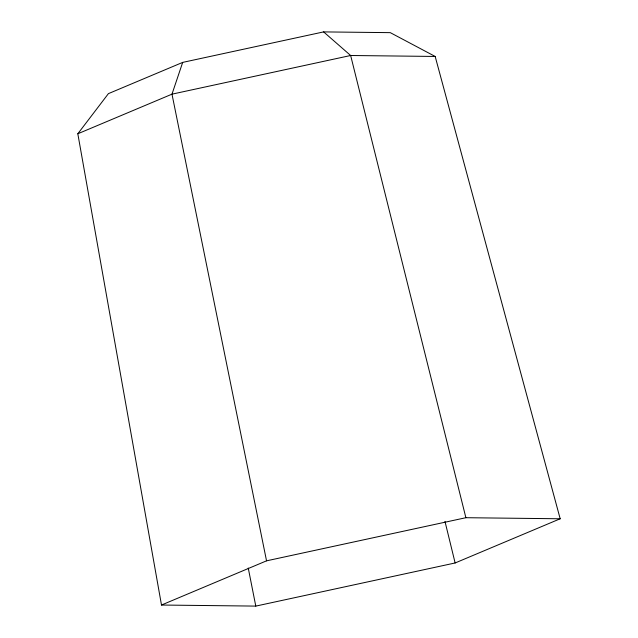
<?xml version="1.0" encoding="UTF-8"?>
<svg xmlns="http://www.w3.org/2000/svg" width="638" height="638" viewBox="0 0 638 638"><rect width="100%" height="100%" fill="white"/><g stroke="black" fill="none" stroke-linecap="round" stroke-linejoin="round"><path stroke-width="0.96" d="M182.683 62.396L171.981 94.161L266.54 560.834L161.494 605.031L77.82 133.773L108.404 93.642L182.683 62.396L323.625 31.9L390.296 32.65L435.172 56.455L560.18 518.774L455.133 562.971L255.79 606.1L161.494 605.031M77.82 133.773L171.981 94.161L350.653 55.498L435.172 56.455M266.54 560.834L465.884 517.705L560.18 518.774M323.625 31.9L350.653 55.498L465.884 517.705M444.973 521.405L455.133 562.971M248.246 568.035L255.79 606.1"/></g></svg>
